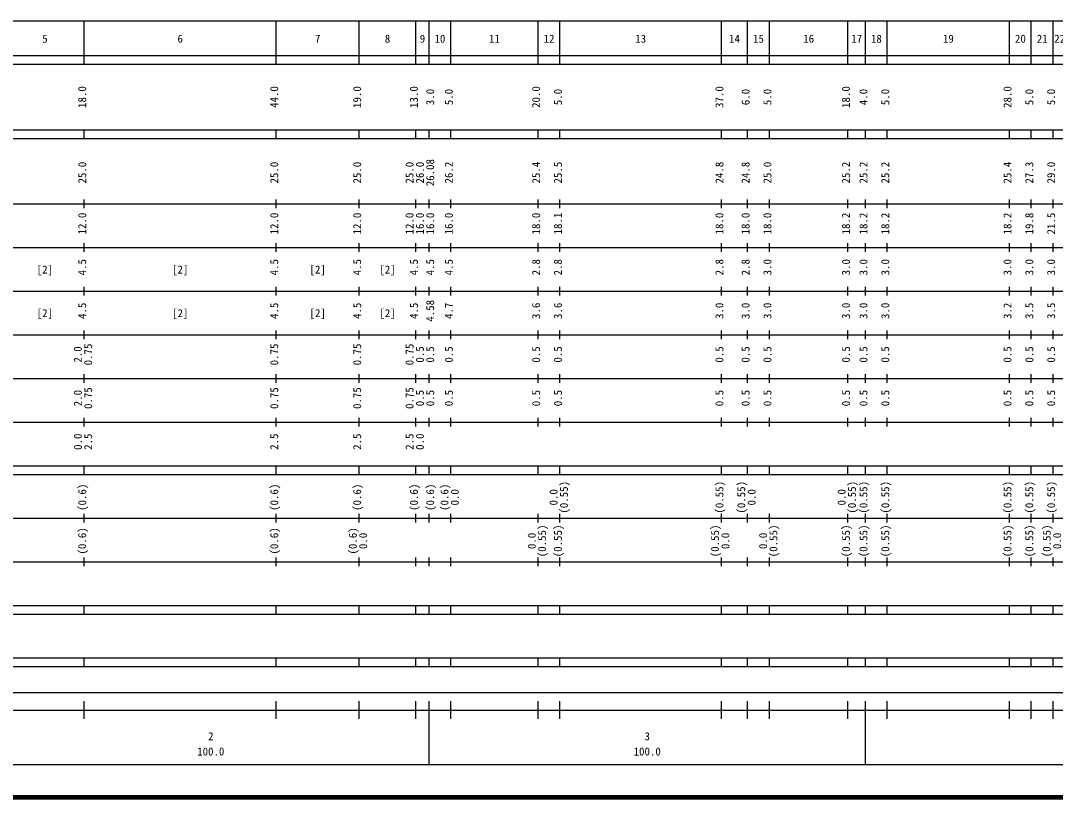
# Model space of a CAD drawing. Units: millimetres on the paper, enlarged 1000 times. Extents: x 40000 to 680000, y 20000 to 380000.
# Drawn here: x 174448 to 411501, y 20000 to 198000 of the extents above; entities that cross this region are included whole.
import ezdxf
from ezdxf.enums import TextEntityAlignment as Align

# ---------------------------------------------------------------- set-up
doc = ezdxf.new("R2010")
doc.units = ezdxf.units.MM
doc.header["$LTSCALE"] = 1000
doc.layers.add('M-TTL', color=2, linetype='Continuous', lineweight=140)
doc.layers.add('M-TTL-BAND', color=7, linetype='Continuous', lineweight=25)
doc.styles.add('ＭＳ ゴシック', font='')
doc.styles.get('ＭＳ ゴシック').set_extended_font_data('MS Gothic')

msp = doc.modelspace()

# ---------------------------------------------------------------- linework, layer by layer
at = {"layer": 'M-TTL'}
msp.add_line((40000, 20000), (680000, 20000), dxfattribs=at)
at = {"layer": 'M-TTL-BAND'}
for p, q in [((68000, 198000), (579000, 198000)), ((189000, 188000), (189000, 198000)), ((233000, 188000), (233000, 198000)), ((252000, 188000), (252000, 198000)), ((265000, 188000), (265000, 198000)), ((268000, 188000), (268000, 198000)), ((273000, 188000), (273000, 198000)), ((293000, 188000), (293000, 198000)), ((298000, 188000), (298000, 198000)), ((335000, 188000), (335000, 198000)), ((341000, 188000), (341000, 198000)), ((346000, 188000), (346000, 198000)), ((364000, 188000), (364000, 198000)), ((368000, 188000), (368000, 198000)), ((373000, 188000), (373000, 198000)), ((401000, 188000), (401000, 198000)), ((406000, 188000), (406000, 198000)), ((411000, 188000), (411000, 198000)), ((40000, 190000), (579000, 190000)), ((40000, 188000), (579000, 188000)), ((40000, 173000), (579000, 173000)), ((40000, 171000), (579000, 171000)), ((189000, 171000), (189000, 173000)), ((233000, 171000), (233000, 173000)), ((252000, 171000), (252000, 173000)), ((265000, 171000), (265000, 173000)), ((268000, 171000), (268000, 173000)), ((273000, 171000), (273000, 173000)), ((293000, 171000), (293000, 173000)), ((298000, 171000), (298000, 173000)), ((335000, 171000), (335000, 173000)), ((341000, 171000), (341000, 173000)), ((346000, 171000), (346000, 173000)), ((364000, 171000), (364000, 173000)), ((368000, 171000), (368000, 173000)), ((373000, 171000), (373000, 173000)), ((401000, 171000), (401000, 173000)), ((406000, 171000), (406000, 173000)), ((411000, 171000), (411000, 173000)), ((189000, 155000), (189000, 157000)), ((233000, 155000), (233000, 157000)), ((252000, 155000), (252000, 157000)), ((265000, 155000), (265000, 157000)), ((268000, 155000), (268000, 157000)), ((273000, 155000), (273000, 157000)), ((293000, 155000), (293000, 157000)), ((298000, 155000), (298000, 157000)), ((335000, 155000), (335000, 157000)), ((341000, 155000), (341000, 157000)), ((346000, 155000), (346000, 157000)), ((364000, 155000), (364000, 157000)), ((368000, 155000), (368000, 157000)), ((373000, 155000), (373000, 157000)), ((401000, 155000), (401000, 157000)), ((406000, 155000), (406000, 157000)), ((411000, 155000), (411000, 157000)), ((40000, 156000), (579000, 156000)), ((189000, 145000), (189000, 147000)), ((233000, 145000), (233000, 147000)), ((252000, 145000), (252000, 147000)), ((265000, 145000), (265000, 147000)), ((268000, 145000), (268000, 147000)), ((273000, 145000), (273000, 147000)), ((293000, 145000), (293000, 147000)), ((298000, 145000), (298000, 147000)), ((335000, 145000), (335000, 147000)), ((341000, 145000), (341000, 147000)), ((346000, 145000), (346000, 147000)), ((364000, 145000), (364000, 147000)), ((368000, 145000), (368000, 147000)), ((373000, 145000), (373000, 147000)), ((401000, 145000), (401000, 147000)), ((406000, 145000), (406000, 147000)), ((411000, 145000), (411000, 147000)), ((46000, 146000), (579000, 146000)), ((52000, 136000), (579000, 136000)), ((189000, 135000), (189000, 137000)), ((233000, 135000), (233000, 137000)), ((252000, 135000), (252000, 137000)), ((265000, 135000), (265000, 137000)), ((268000, 135000), (268000, 137000)), ((273000, 135000), (273000, 137000)), ((293000, 135000), (293000, 137000)), ((298000, 135000), (298000, 137000)), ((335000, 135000), (335000, 137000)), ((341000, 135000), (341000, 137000)), ((346000, 135000), (346000, 137000)), ((364000, 135000), (364000, 137000)), ((368000, 135000), (368000, 137000)), ((373000, 135000), (373000, 137000)), ((401000, 135000), (401000, 137000)), ((406000, 135000), (406000, 137000)), ((411000, 135000), (411000, 137000)), ((46000, 126000), (579000, 126000)), ((189000, 125000), (189000, 127000)), ((233000, 125000), (233000, 127000)), ((252000, 125000), (252000, 127000)), ((265000, 125000), (265000, 127000)), ((268000, 125000), (268000, 127000)), ((273000, 125000), (273000, 127000)), ((293000, 125000), (293000, 127000)), ((298000, 125000), (298000, 127000)), ((335000, 125000), (335000, 127000)), ((341000, 125000), (341000, 127000)), ((346000, 125000), (346000, 127000)), ((364000, 125000), (364000, 127000)), ((368000, 125000), (368000, 127000)), ((373000, 125000), (373000, 127000)), ((401000, 125000), (401000, 127000)), ((406000, 125000), (406000, 127000)), ((411000, 125000), (411000, 127000)), ((189000, 115000), (189000, 117000)), ((233000, 115000), (233000, 117000)), ((252000, 115000), (252000, 117000)), ((265000, 115000), (265000, 117000)), ((268000, 115000), (268000, 117000)), ((273000, 115000), (273000, 117000)), ((293000, 115000), (293000, 117000)), ((298000, 115000), (298000, 117000)), ((335000, 115000), (335000, 117000)), ((341000, 115000), (341000, 117000)), ((346000, 115000), (346000, 117000)), ((364000, 115000), (364000, 117000)), ((368000, 115000), (368000, 117000)), ((373000, 115000), (373000, 117000)), ((401000, 115000), (401000, 117000)), ((406000, 115000), (406000, 117000)), ((411000, 115000), (411000, 117000)), ((52000, 116000), (579000, 116000)), ((189000, 105000), (189000, 107000)), ((233000, 105000), (233000, 107000)), ((252000, 105000), (252000, 107000)), ((265000, 105000), (265000, 107000)), ((268000, 105000), (268000, 107000)), ((273000, 105000), (273000, 107000)), ((293000, 105000), (293000, 107000)), ((298000, 105000), (298000, 107000)), ((335000, 105000), (335000, 107000)), ((341000, 105000), (341000, 107000)), ((346000, 105000), (346000, 107000)), ((364000, 105000), (364000, 107000)), ((368000, 105000), (368000, 107000)), ((373000, 105000), (373000, 107000)), ((401000, 105000), (401000, 107000)), ((406000, 105000), (406000, 107000)), ((411000, 105000), (411000, 107000)), ((46000, 106000), (579000, 106000)), ((40000, 96000), (579000, 96000)), ((189000, 94000), (189000, 96000)), ((233000, 94000), (233000, 96000)), ((252000, 94000), (252000, 96000)), ((265000, 94000), (265000, 96000)), ((268000, 94000), (268000, 96000)), ((273000, 94000), (273000, 96000)), ((293000, 94000), (293000, 96000)), ((298000, 94000), (298000, 96000)), ((335000, 94000), (335000, 96000)), ((341000, 94000), (341000, 96000)), ((346000, 94000), (346000, 96000)), ((364000, 94000), (364000, 96000)), ((368000, 94000), (368000, 96000)), ((373000, 94000), (373000, 96000)), ((401000, 94000), (401000, 96000)), ((406000, 94000), (406000, 96000)), ((411000, 94000), (411000, 96000)), ((40000, 94000), (579000, 94000)), ((49000, 84000), (579000, 84000)), ((189000, 83000), (189000, 85000)), ((233000, 83000), (233000, 85000)), ((252000, 83000), (252000, 85000)), ((265000, 83000), (265000, 85000)), ((268000, 83000), (268000, 85000)), ((273000, 83000), (273000, 85000)), ((293000, 83000), (293000, 85000)), ((298000, 83000), (298000, 85000)), ((335000, 83000), (335000, 85000)), ((341000, 83000), (341000, 85000)), ((346000, 83000), (346000, 85000)), ((364000, 83000), (364000, 85000)), ((368000, 83000), (368000, 85000)), ((373000, 83000), (373000, 85000)), ((401000, 83000), (401000, 85000)), ((406000, 83000), (406000, 85000)), ((411000, 83000), (411000, 85000)), ((40000, 74000), (579000, 74000)), ((189000, 73000), (189000, 75000)), ((233000, 73000), (233000, 75000)), ((252000, 73000), (252000, 75000)), ((265000, 73000), (265000, 75000)), ((268000, 73000), (268000, 75000)), ((273000, 73000), (273000, 75000)), ((293000, 73000), (293000, 75000)), ((298000, 73000), (298000, 75000)), ((335000, 73000), (335000, 75000)), ((341000, 73000), (341000, 75000)), ((346000, 73000), (346000, 75000)), ((364000, 73000), (364000, 75000)), ((368000, 73000), (368000, 75000)), ((373000, 73000), (373000, 75000)), ((401000, 73000), (401000, 75000)), ((406000, 73000), (406000, 75000)), ((411000, 73000), (411000, 75000)), ((40000, 64000), (579000, 64000)), ((40000, 62000), (579000, 62000)), ((189000, 62000), (189000, 64000)), ((233000, 62000), (233000, 64000)), ((252000, 62000), (252000, 64000)), ((265000, 62000), (265000, 64000)), ((268000, 62000), (268000, 64000)), ((273000, 62000), (273000, 64000)), ((293000, 62000), (293000, 64000)), ((298000, 62000), (298000, 64000)), ((335000, 62000), (335000, 64000)), ((341000, 62000), (341000, 64000)), ((346000, 62000), (346000, 64000)), ((364000, 62000), (364000, 64000)), ((368000, 62000), (368000, 64000)), ((373000, 62000), (373000, 64000)), ((401000, 62000), (401000, 64000)), ((406000, 62000), (406000, 64000)), ((411000, 62000), (411000, 64000)), ((40000, 52000), (579000, 52000)), ((40000, 50000), (579000, 50000)), ((189000, 50000), (189000, 52000)), ((233000, 50000), (233000, 52000)), ((252000, 50000), (252000, 52000)), ((265000, 50000), (265000, 52000)), ((268000, 50000), (268000, 52000)), ((273000, 50000), (273000, 52000)), ((293000, 50000), (293000, 52000)), ((298000, 50000), (298000, 52000)), ((335000, 50000), (335000, 52000)), ((341000, 50000), (341000, 52000)), ((346000, 50000), (346000, 52000)), ((364000, 50000), (364000, 52000)), ((368000, 50000), (368000, 52000)), ((373000, 50000), (373000, 52000)), ((401000, 50000), (401000, 52000)), ((406000, 50000), (406000, 52000)), ((411000, 50000), (411000, 52000)), ((71000, 44000), (565000, 44000)), ((189000, 38000), (189000, 42000)), ((233000, 38000), (233000, 42000)), ((252000, 38000), (252000, 42000)), ((265000, 38000), (265000, 42000)), ((268000, 27500), (268000, 42000)), ((273000, 38000), (273000, 42000)), ((293000, 38000), (293000, 42000)), ((298000, 38000), (298000, 42000)), ((335000, 38000), (335000, 42000)), ((341000, 38000), (341000, 42000)), ((346000, 38000), (346000, 42000)), ((364000, 38000), (364000, 42000)), ((368000, 27500), (368000, 42000)), ((373000, 38000), (373000, 42000)), ((401000, 38000), (401000, 42000)), ((406000, 38000), (406000, 42000)), ((411000, 38000), (411000, 42000)), ((40000, 40000), (579000, 40000)), ((68000, 27500), (579000, 27500))]:
    msp.add_line(p, q, dxfattribs=at)

# ---------------------------------------------------------------- texts
at = {"layer": 'M-TTL-BAND', "style": 'ＭＳ ゴシック'}
for s, p in [('5', (180000, 192405)), ('6', (211000, 192405)), ('7', (242500, 192405)), ('8', (258500, 192405)), ('9', (266500, 192405)), ('10', (270500, 192405)), ('11', (283000, 192405)), ('12', (295500, 192405)), ('13', (316500, 192405)), ('14', (338000, 192405)), ('15', (343500, 192405)), ('16', (355000, 192405)), ('17', (366000, 192405)), ('18', (370500, 192405)), ('19', (387000, 192405)), ('20', (403500, 192405)), ('21', (408500, 192405)), ('22', (412500, 192405)), ('[2]', (180000, 139500)), ('[2]', (211000, 139500)), ('[2]', (242500, 139500)), ('[2]', (258500, 139500)), ('[2]', (180000, 129500)), ('[2]', (211000, 129500)), ('[2]', (242500, 129500)), ('[2]', (258500, 129500)), ('2', (218000, 32523)), ('3', (318000, 32523)), ('100.0', (218000, 29033)), ('100.0', (318000, 29033))]:
    msp.add_text(s, height=1833, dxfattribs=at).set_placement(p, align=Align.BOTTOM_CENTER)
for s, p in [('18.0', (190000, 180500)), ('44.0', (234000, 180500)), ('19.0', (253000, 180500)), ('13.0', (266000, 180500)), ('20.0', (294000, 180500)), ('37.0', (336000, 180500)), ('18.0', (365000, 180500)), ('28.0', (402000, 180500)), ('3.0', (269729, 180500)), ('5.0', (274000, 180500)), ('5.0', (299000, 180500)), ('6.0', (342000, 180500)), ('5.0', (347000, 180500)), ('4.0', (369000, 180500)), ('5.0', (374000, 180500)), ('5.0', (407000, 180500)), ('5.0', (412000, 180500)), ('26.08', (269729, 163174)), ('25.0', (190000, 163174)), ('25.0', (234000, 163174)), ('25.0', (253000, 163174)), ('25.0', (265000, 163174)), ('26.0', (267370, 163174)), ('26.2', (274000, 163174)), ('25.4', (294000, 163174)), ('25.5', (299000, 163174)), ('24.8', (336000, 163174)), ('24.8', (342000, 163174)), ('25.0', (347000, 163174)), ('25.2', (365000, 163174)), ('25.2', (369000, 163174)), ('25.2', (374000, 163174)), ('25.4', (402000, 163174)), ('27.3', (407000, 163174)), ('29.0', (412000, 163174)), ('12.0', (190000, 151500)), ('12.0', (234000, 151500)), ('12.0', (253000, 151500)), ('12.0', (265000, 151500)), ('16.0', (267370, 151500)), ('16.0', (269729, 151500)), ('16.0', (274000, 151500)), ('18.0', (294000, 151500)), ('18.1', (299000, 151500)), ('18.0', (336000, 151500)), ('18.0', (342000, 151500)), ('18.0', (347000, 151500)), ('18.2', (365000, 151500)), ('18.2', (369000, 151500)), ('18.2', (374000, 151500)), ('18.2', (402000, 151500)), ('19.8', (407000, 151500)), ('21.5', (412000, 151500)), ('4.5', (190000, 141500)), ('4.5', (234000, 141500)), ('4.5', (253000, 141500)), ('4.5', (266000, 141500)), ('4.5', (269729, 141500)), ('4.5', (274000, 141500)), ('2.8', (294000, 141500)), ('2.8', (299000, 141500)), ('2.8', (336000, 141500)), ('2.8', (342000, 141500)), ('3.0', (347000, 141500)), ('3.0', (365000, 141500)), ('3.0', (369000, 141500)), ('3.0', (374000, 141500)), ('3.0', (402000, 141500)), ('3.0', (407000, 141500)), ('3.0', (412000, 141500)), ('4.5', (190000, 131500)), ('4.5', (234000, 131500)), ('4.5', (253000, 131500)), ('4.5', (266000, 131500)), ('4.58', (269729, 131500)), ('4.7', (274000, 131500)), ('3.6', (294000, 131500)), ('3.6', (299000, 131500)), ('3.0', (336000, 131500)), ('3.0', (342000, 131500)), ('3.0', (347000, 131500)), ('3.0', (365000, 131500)), ('3.0', (369000, 131500)), ('3.0', (374000, 131500)), ('3.2', (402000, 131500)), ('3.5', (407000, 131500)), ('3.5', (412000, 131500)), ('0.75', (191370, 121500)), ('0.75', (234000, 121500)), ('0.75', (253000, 121500)), ('0.75', (265000, 121500)), ('2.0', (189000, 121500)), ('0.5', (267370, 121500)), ('0.5', (269729, 121500)), ('0.5', (274000, 121500)), ('0.5', (294000, 121500)), ('0.5', (299000, 121500)), ('0.5', (336000, 121500)), ('0.5', (342000, 121500)), ('0.5', (347000, 121500)), ('0.5', (365000, 121500)), ('0.5', (369000, 121500)), ('0.5', (374000, 121500)), ('0.5', (402000, 121500)), ('0.5', (407000, 121500)), ('0.5', (412000, 121500)), ('0.75', (191370, 111500)), ('0.75', (234000, 111500)), ('0.75', (253000, 111500)), ('0.75', (265000, 111500)), ('2.0', (189000, 111500)), ('0.5', (267370, 111500)), ('0.5', (269729, 111500)), ('0.5', (274000, 111500)), ('0.5', (294000, 111500)), ('0.5', (299000, 111500)), ('0.5', (336000, 111500)), ('0.5', (342000, 111500)), ('0.5', (347000, 111500)), ('0.5', (365000, 111500)), ('0.5', (369000, 111500)), ('0.5', (374000, 111500)), ('0.5', (402000, 111500)), ('0.5', (407000, 111500)), ('0.5', (412000, 111500)), ('0.0', (189000, 101500)), ('2.5', (191370, 101500)), ('2.5', (234000, 101500)), ('2.5', (253000, 101500)), ('2.5', (265000, 101500)), ('0.0', (267370, 101500)), ('(0.6)', (190000, 88764)), ('(0.6)', (234000, 88764)), ('(0.6)', (253000, 88764)), ('(0.6)', (266000, 88764)), ('(0.6)', (269729, 88764)), ('(0.6)', (273000, 88764)), ('0.0', (275370, 88764)), ('0.0', (298000, 88764)), ('(0.55)', (300370, 88764)), ('(0.55)', (336000, 88764)), ('(0.55)', (341000, 88764)), ('0.0', (343370, 88764)), ('0.0', (364000, 88764)), ('(0.55)', (366370, 88764)), ('(0.55)', (369000, 88764)), ('(0.55)', (374000, 88764)), ('(0.55)', (402000, 88764)), ('(0.55)', (407000, 88764)), ('(0.55)', (412000, 88764)), ('(0.6)', (190000, 78764)), ('(0.6)', (234000, 78764)), ('(0.6)', (252000, 78764)), ('(0.55)', (295370, 78764)), ('(0.55)', (299000, 78764)), ('(0.55)', (335000, 78764)), ('(0.55)', (348370, 78764)), ('(0.55)', (365000, 78764)), ('(0.55)', (369000, 78764)), ('(0.55)', (374000, 78764)), ('(0.55)', (402000, 78764)), ('(0.55)', (407000, 78764)), ('(0.55)', (411000, 78764)), ('0.0', (254370, 78764)), ('0.0', (293000, 78764)), ('0.0', (337370, 78764)), ('0.0', (346000, 78764)), ('0.0', (413370, 78764))]:
    msp.add_text(s, height=1833, rotation=90, dxfattribs=at).set_placement(p, align=Align.BOTTOM_CENTER)

doc.saveas('drawing.dxf')
